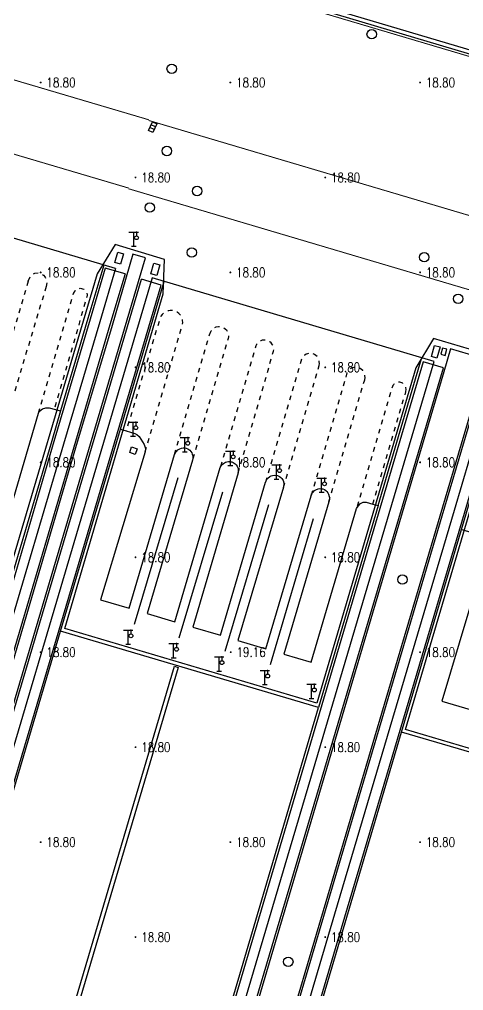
# Model space of a CAD drawing. Extents: x 404846 to 408477, y 3390929 to 3392894.
# Drawn here: x 407029.1 to 407075.9, y 3391818.7 to 3391921 of the extents above; entities that cross this region are included whole.
import ezdxf
from ezdxf.enums import TextEntityAlignment as Align

# ---------------------------------------------------------------- set-up
doc = ezdxf.new("R2010")
doc.units = 0
doc.header["$LTSCALE"] = 0.5
doc.header["$PDSIZE"] = 0.2
doc.linetypes.add('X6', pattern=[2, 1, -1])
doc.layers.get('0').update_dxf_attribs({"linetype": 'CONTINUOUS'})
for name, color, linetype in [('3221', 6, 'CONTINUOUS'), ('DLSS', 4, 'CONTINUOUS'), ('DMTZ', 3, 'CONTINUOUS'), ('FZTZ', 7, 'CONTINUOUS'), ('GCD', 1, 'CONTINUOUS'), ('GXYZ', 2, 'CONTINUOUS'), ('JMD', 6, 'CONTINUOUS'), ('SXSS', 5, 'CONTINUOUS'), ('ZBTZ', 3, 'CONTINUOUS')]:
    doc.layers.add(name, color=color, linetype=linetype)
doc.styles.add('HZ', font='rs.shx', dxfattribs={"width": 0.8, "bigfont": 'hztxt.shx'})
doc.linetypes.add('10422', pattern='A,0.75,[150,AAA.SHX,S=0.5,R=0,X=0,Y=0.5],1.5,[177,AAA.SHX,S=1,R=0,X=0,Y=0.4],0.75', length=3)
doc.linetypes.add('1161', pattern='A,0,[149,AAA.SHX,S=0.15,R=0,X=0,Y=0],-1.6', length=1.6)
doc.linetypes.add('447', pattern='A,8,-1,[148,AAA.SHX,S=1,R=0,X=0,Y=0],-1', length=10)

# ---------------------------------------------------------------- blocks, each defined once
blk = doc.blocks.new('GC200')
at = {"linetype": 'Continuous', "const_width": 0.2, "flags": 128}
blk.add_lwpolyline([(-0.1, 0, 1), (0.1, 0, 1)], format="xyb", close=True, dxfattribs=at)
blk = doc.blocks.new('gc063')
for p, q in [((-1, 3), (1, 3)), ((0, 0), (0, 3)), ((0.6, 3), (0.6, 2.2)), ((-0.5, 0), (0.5, 0))]:
    blk.add_line(p, q)
blk.add_circle((0.6, 1.8), 0.4)
blk.add_point((0.6, 3))
blk.add_point((0.6, 3))
blk = doc.blocks.new('gc188')
blk.add_circle((0, 0), 1)
blk = doc.blocks.new('gc041')
for p, q in [((-1, 0.5), (1, 0.5)), ((-1, -0.5), (-1, 0.5)), ((-0.33, 0.5), (-0.33, -0.5)), ((0.33, 0.5), (0.33, -0.5)), ((1, 0.5), (1, -0.5)), ((1, -0.5), (-1, -0.5))]:
    blk.add_line(p, q)

msp = doc.modelspace()

# ---------------------------------------------------------------- linework, layer by layer
at = {"layer": '3221', "color": 6}
for points in [[(407039.262, 3391894.784, 18.829), (407009.538, 3391903.587, 18.576), (407004.06, 3391885.091, 18.752)], [(407039.262, 3391894.784, 18.829), (407037.597, 3391889.163, 18.883), (407033.781, 3391876.277, 18.752), (407027.539, 3391855.229, 18.79), (407022.83, 3391839.298, 18.737), (407018.038, 3391823.318, 18.686), (406987.124, 3391718.945, 18.735), (406951.218, 3391597.72, 19.131), (406919.586, 3391491.035, 18.77)]]:
    msp.add_polyline3d(points, dxfattribs=at)
for points in [[(407043.117, 3391893.798, 18.887), (407018.585, 3391811.028, 18.727), (406988.042, 3391707.954, 18.781), (406975.302, 3391665.111, 18.745), (406923.401, 3391489.904, 18.729), (406953.125, 3391481.099, 18.729), (407005.022, 3391656.295, 18.745), (407017.76, 3391699.132, 18.781), (407048.307, 3391802.219, 18.727), (407072.839, 3391884.989, 18.887)], [(407108.747, 3391874.221, 19.001), (407104.699, 3391860.541, 18.768), (407092.094, 3391818.024, 18.768), (407079.137, 3391774.197, 18.544), (407057.194, 3391700.198, 18.949), (407039.605, 3391640.884, 18.858), (407018.304, 3391569.073, 18.836), (406989.043, 3391470.426, 18.541), (406959.323, 3391479.241, 18.541), (407009.885, 3391649.699, 18.858), (407049.413, 3391782.998, 18.544), (407062.372, 3391826.833, 18.768), (407074.973, 3391869.338, 18.768), (407079.021, 3391883.017, 18.768)]]:
    msp.add_polyline3d(points, close=True, dxfattribs=at)
at = {"layer": 'DLSS', "linetype": 'Continuous', "const_width": 0.1, "flags": 128}
for points, elevation in [([(407042.774, 3391910.447), (406995.975, 3391924.276), (406976.937, 3391929.963), (406952.352, 3391937.254), (406897.959, 3391953.404)], 18.549), ([(407040.649, 3391903.255), (406993.839, 3391917.087), (406974.798, 3391922.774), (406950.22, 3391930.063)], 18.601), ([(407111.573, 3391906.738), (407047.308, 3391925.792)], 18.628), ([(407367.089, 3391804.176), (407354.301, 3391811.716), (407344.136, 3391817.588), (407340.747, 3391819.428), (407337.252, 3391821.061), (407334.643, 3391822.202), (407330.95, 3391823.767), (407325.093, 3391826.137), (407319.888, 3391828.064), (407315.037, 3391829.644), (407306.957, 3391832.042), (407301.956, 3391833.518), (407293.282, 3391836.082), (407272.867, 3391842.283), (407249.473, 3391849.194), (407222.474, 3391857.176), (407202.576, 3391863.073), (407186.48, 3391867.8), (407042.76, 3391910.38)], 18.761), ([(407361.001, 3391798.68), (407350.4, 3391805.035), (407340.366, 3391810.949), (407337.132, 3391812.735), (407334.102, 3391814.2), (407331.677, 3391815.276), (407328.051, 3391816.85), (407322.384, 3391819.143), (407317.423, 3391820.979), (407312.808, 3391822.482), (407304.829, 3391824.85), (407299.831, 3391826.325), (407291.129, 3391828.898), (407270.715, 3391835.098), (407247.347, 3391842.002), (407220.345, 3391849.984), (407200.454, 3391855.88), (407184.358, 3391860.607), (407040.63, 3391903.189)], 18.764)]:
    msp.add_lwpolyline(points, dxfattribs=dict(at, elevation=elevation))
at = {"layer": 'DLSS', "linetype": 'X6', "flags": 128}
for points, elevation in [([(407030.034, 3391893.448), (407030.248, 3391893.917), (407030.449, 3391894.139), (407030.752, 3391894.287), (407031.097, 3391894.327), (407031.378, 3391894.256), (407031.652, 3391894.104), (407031.829, 3391893.876), (407031.965, 3391893.571), (407032, 3391893.286), (407031.934, 3391892.883)], 18.647), ([(407030.034, 3391893.448), (407026.299, 3391880.815)], 18.877), ([(407031.934, 3391892.883), (407028.14, 3391880.283)], 18.857), ([(407031.125, 3391879.552), (407034.83, 3391892.157), (407034.996, 3391892.437), (407035.211, 3391892.623), (407035.527, 3391892.708), (407035.916, 3391892.613), (407036.08, 3391892.492), (407036.199, 3391892.315), (407036.258, 3391892.026), (407036.212, 3391891.769), (407032.796, 3391879.953)], 18.948), ([(407042.386, 3391875.48), (407046.307, 3391888.885), (407046.331, 3391889.098), (407046.317, 3391889.313), (407046.267, 3391889.522), (407046.18, 3391889.719), (407046.061, 3391889.899), (407045.912, 3391890.054), (407045.739, 3391890.182), (407045.546, 3391890.277), (407045.233, 3391890.354), (407045.018, 3391890.359), (407044.805, 3391890.327), (407044.601, 3391890.258), (407044.325, 3391890.091), (407044.17, 3391889.942), (407044.042, 3391889.769), (407043.947, 3391889.576), (407040.373, 3391877.696)], 18.79), ([(407049.15, 3391887.795), (407049.329, 3391888.211), (407049.431, 3391888.349), (407049.555, 3391888.468), (407049.698, 3391888.563), (407049.855, 3391888.632), (407050.108, 3391888.682), (407050.279, 3391888.678), (407050.448, 3391888.645), (407050.608, 3391888.582), (407050.822, 3391888.439), (407050.941, 3391888.315), (407051.074, 3391888.095), (407051.129, 3391887.932), (407051.155, 3391887.763), (407051.151, 3391887.591), (407051.117, 3391887.422), (407047.367, 3391874.59)], 18.691), ([(407045.478, 3391875.218), (407049.15, 3391887.795)], 18.743), ([(407052.177, 3391873.273), (407055.913, 3391886.092), (407055.931, 3391886.261), (407055.92, 3391886.431), (407055.88, 3391886.596), (407055.812, 3391886.752), (407055.661, 3391886.957), (407055.533, 3391887.069), (407055.388, 3391887.157), (407055.23, 3391887.219), (407055.063, 3391887.252), (407054.893, 3391887.256), (407054.725, 3391887.23), (407054.564, 3391887.175), (407054.346, 3391887.043), (407054.223, 3391886.926), (407054.123, 3391886.789), (407054.047, 3391886.636), (407050.29, 3391873.822)], 18.588), ([(407060.703, 3391884.569), (407060.737, 3391884.795), (407060.735, 3391884.966), (407060.704, 3391885.134), (407060.644, 3391885.293), (407060.504, 3391885.507), (407060.382, 3391885.627), (407060.242, 3391885.723), (407060.086, 3391885.794), (407059.836, 3391885.846), (407059.666, 3391885.845), (407059.498, 3391885.813), (407059.339, 3391885.753), (407059.192, 3391885.666), (407059.062, 3391885.556), (407058.954, 3391885.424), (407058.87, 3391885.275), (407055.07, 3391872.294)], 18.503), ([(407056.95, 3391871.729), (407060.703, 3391884.569)], 18.515), ([(407065.515, 3391883.066), (407065.552, 3391883.316), (407065.55, 3391883.49), (407065.517, 3391883.661), (407065.456, 3391883.824), (407065.313, 3391884.043), (407065.188, 3391884.165), (407065.044, 3391884.263), (407064.885, 3391884.334), (407064.716, 3391884.377), (407064.542, 3391884.39), (407064.369, 3391884.373), (407064.201, 3391884.326), (407064.044, 3391884.25), (407063.839, 3391884.088), (407063.729, 3391883.953), (407063.643, 3391883.801), (407059.859, 3391870.866)], 18.46), ([(407061.738, 3391870.221), (407065.515, 3391883.066)], 18.459), ([(407069.86, 3391881.805), (407069.888, 3391882.1), (407069.871, 3391882.231), (407069.831, 3391882.356), (407069.733, 3391882.527), (407069.644, 3391882.624), (407069.54, 3391882.705), (407069.423, 3391882.766), (407069.233, 3391882.817), (407069.101, 3391882.823), (407068.971, 3391882.806), (407068.845, 3391882.767), (407068.674, 3391882.668), (407068.577, 3391882.579), (407068.496, 3391882.475), (407068.436, 3391882.358), (407064.653, 3391869.521)], 18.386), ([(407066.38, 3391869.978), (407069.86, 3391881.805)], 18.386)]:
    msp.add_lwpolyline(points, dxfattribs=dict(at, elevation=elevation))
at = {"layer": 'DMTZ', "linetype": '10422', "flags": 128}
for points, elevation in [([(407026.327, 3391863.249), (407031.125, 3391879.552), (407031.25, 3391879.768), (407031.563, 3391880.029), (407031.89, 3391880.112), (407032.261, 3391880.112), (407033.466, 3391879.807), (407032.53, 3391876.647), (407027.16, 3391858.487), (407025.681, 3391858.925)], 19.205), ([(407069.41, 3391845.971), (407075.731, 3391867.294)], 18.768), ([(407075.731, 3391867.294), (407076.339, 3391867.114), (407077.125, 3391866.881), (407077.329, 3391866.81), (407077.472, 3391866.717), (407077.638, 3391866.563), (407077.964, 3391866.108), (407078.303, 3391865.392), (407078.332, 3391865.221), (407078.338, 3391865.07), (407078.309, 3391864.863), (407073.66, 3391849.241), (407076.623, 3391848.363), (407081.399, 3391864.576), (407081.508, 3391864.799), (407081.609, 3391864.9), (407081.794, 3391865.07), (407081.938, 3391865.153), (407082.095, 3391865.211), (407082.26, 3391865.24), (407082.509, 3391865.229), (407082.671, 3391865.186), (407082.822, 3391865.116), (407082.959, 3391865.02), (407083.078, 3391864.902), (407083.212, 3391864.691), (407083.288, 3391864.453), (407083.32, 3391864.301), (407083.322, 3391864.136), (407083.285, 3391863.894), (407082.956, 3391862.859), (407078.485, 3391847.811), (407081.388, 3391846.951), (407086.2, 3391863.034), (407086.363, 3391863.33), (407086.462, 3391863.464), (407086.583, 3391863.578), (407086.722, 3391863.669), (407086.954, 3391863.758), (407087.119, 3391863.782), (407087.285, 3391863.777), (407087.448, 3391863.744), (407087.602, 3391863.683), (407087.744, 3391863.596), (407087.868, 3391863.485), (407087.971, 3391863.355), (407088.05, 3391863.209), (407088.103, 3391863.051), (407088.127, 3391862.887), (407088.109, 3391862.638), (407083.262, 3391846.395), (407086.168, 3391845.534), (407091.059, 3391861.779), (407091.135, 3391861.929), (407091.235, 3391862.064), (407091.357, 3391862.179), (407091.498, 3391862.271), (407091.652, 3391862.338), (407091.9, 3391862.385), (407092.068, 3391862.38), (407092.233, 3391862.346), (407092.389, 3391862.284), (407092.532, 3391862.195), (407092.657, 3391862.084), (407092.762, 3391861.952), (407092.841, 3391861.804), (407092.894, 3391861.644), (407092.918, 3391861.478), (407092.9, 3391861.226), (407088.031, 3391844.982), (407090.998, 3391844.103), (407095.796, 3391860.278), (407095.92, 3391860.5), (407096.072, 3391860.692), (407096.269, 3391860.839), (407096.497, 3391860.93), (407096.659, 3391860.957), (407096.905, 3391860.943), (407097.063, 3391860.898), (407097.21, 3391860.827), (407097.403, 3391860.675), (407097.507, 3391860.548), (407097.587, 3391860.405), (407097.657, 3391860.239), (407097.697, 3391860.047), (407097.691, 3391859.848), (407097.628, 3391859.599), (407097.217, 3391858.28), (407092.824, 3391843.561), (407095.809, 3391842.676), (407100.507, 3391858.708), (407100.639, 3391859.04), (407100.777, 3391859.243), (407100.951, 3391859.362), (407101.162, 3391859.472), (407101.395, 3391859.528), (407101.74, 3391859.504), (407102.249, 3391859.37), (407102.93, 3391859.19)], 19.136), ([(407102.93, 3391859.19), (407096.651, 3391838.007), (407069.41, 3391845.971)], 18.84)]:
    msp.add_lwpolyline(points, dxfattribs=dict(at, elevation=elevation))
at = {"layer": 'DMTZ', "linetype": '10422', "elevation": 18.744, "flags": 128}
msp.add_lwpolyline([(407060.655, 3391848.556), (407033.458, 3391856.594), (407039.766, 3391877.876), (407040.373, 3391877.696), (407041.302, 3391877.421), (407041.496, 3391877.322), (407041.754, 3391877.104), (407042.28, 3391876.264), (407042.409, 3391875.836), (407042.386, 3391875.48), (407037.657, 3391859.912), (407040.704, 3391859.009), (407045.478, 3391875.218), (407045.607, 3391875.436), (407045.706, 3391875.571), (407045.828, 3391875.687), (407046.044, 3391875.817), (407046.204, 3391875.871), (407046.37, 3391875.896), (407046.538, 3391875.892), (407046.703, 3391875.859), (407046.86, 3391875.797), (407047.069, 3391875.656), (407047.185, 3391875.535), (407047.278, 3391875.394), (407047.345, 3391875.24), (407047.385, 3391875.077), (407047.395, 3391874.909), (407047.396, 3391874.764), (407047.367, 3391874.59), (407042.579, 3391858.453), (407045.501, 3391857.587), (407050.29, 3391873.822), (407050.389, 3391874.011), (407050.499, 3391874.136), (407050.621, 3391874.252), (407050.836, 3391874.382), (407050.995, 3391874.436), (407051.162, 3391874.461), (407051.33, 3391874.457), (407051.494, 3391874.424), (407051.651, 3391874.363), (407051.86, 3391874.222), (407051.976, 3391874.101), (407052.069, 3391873.961), (407052.136, 3391873.807), (407052.176, 3391873.644), (407052.186, 3391873.476), (407052.177, 3391873.273), (407047.393, 3391857.027), (407050.299, 3391856.165), (407055.07, 3391872.294), (407055.132, 3391872.447), (407055.216, 3391872.573), (407055.316, 3391872.707), (407055.505, 3391872.871), (407055.653, 3391872.951), (407055.812, 3391873.003), (407056.061, 3391873.029), (407056.308, 3391872.989), (407056.537, 3391872.886), (407056.671, 3391872.787), (407056.786, 3391872.665), (407056.915, 3391872.45), (407056.983, 3391872.208), (407056.993, 3391872.041), (407056.974, 3391871.875), (407056.959, 3391871.761), (407052.153, 3391855.616), (407055.111, 3391854.739), (407059.859, 3391870.866), (407059.921, 3391871.019), (407060.008, 3391871.149), (407060.109, 3391871.284), (407060.231, 3391871.4), (407060.371, 3391871.493), (407060.606, 3391871.584), (407060.773, 3391871.609), (407060.941, 3391871.604), (407061.106, 3391871.571), (407061.263, 3391871.509), (407061.406, 3391871.421), (407061.532, 3391871.31), (407061.637, 3391871.178), (407061.718, 3391871.03), (407061.787, 3391870.788), (407061.798, 3391870.62), (407061.792, 3391870.451), (407061.738, 3391870.221), (407056.976, 3391854.186), (407059.886, 3391853.324), (407064.653, 3391869.521), (407064.826, 3391869.777), (407065.067, 3391870.027), (407065.347, 3391870.174), (407065.681, 3391870.171), (407066.38, 3391869.978), (407066.941, 3391869.823), (407060.655, 3391848.556)], close=True, dxfattribs=at)
at = {"layer": 'FZTZ', "linetype": 'Continuous', "flags": 128}
for points, elevation in [([(407039.79, 3391895.234), (407039.175, 3391895.41), (407039.49, 3391896.507), (407040.105, 3391896.33), (407039.79, 3391895.234)], 19.751), ([(407043.602, 3391894.064), (407042.987, 3391894.241), (407043.302, 3391895.337), (407043.917, 3391895.161), (407043.602, 3391894.064)], 19.751), ([(407072.888, 3391886.697), (407073.475, 3391886.528), (407073.136, 3391885.347), (407072.548, 3391885.516), (407072.888, 3391886.697)], 19.069), ([(407073.731, 3391886.408), (407073.546, 3391885.763), (407073.988, 3391885.635), (407074.173, 3391886.281), (407073.731, 3391886.408)], 19.753), ([(407041.337, 3391875.219), (407040.75, 3391875.406), (407040.941, 3391876.004), (407041.528, 3391875.817), (407041.337, 3391875.219)], 20.832)]:
    msp.add_lwpolyline(points, close=True, dxfattribs=dict(at, elevation=elevation))
at = {"layer": 'JMD', "linetype": '447', "flags": 128}
for points, elevation in [([(407060.468, 3391849.028), (407033.891, 3391856.866), (407044.28, 3391892.138), (407044.424, 3391895.746), (407039.217, 3391897.31), (407037.33, 3391894.215), (407026.842, 3391858.971), (407025.071, 3391859.538)], 20.965), ([(407147.733, 3391840.053), (407146.155, 3391840.547), (407144.78, 3391835.907), (407142.587, 3391836.545), (407150.857, 3391864.316), (407147.929, 3391865.173), (407144.216, 3391866.26), (407142.259, 3391866.833), (407140.407, 3391863.946), (407129.908, 3391828.381), (407103.345, 3391836.267), (407113.794, 3391871.64), (407113.923, 3391875.228), (407108.739, 3391876.704), (407106.935, 3391873.89), (407096.369, 3391838.382), (407069.835, 3391846.237), (407080.272, 3391881.548), (407080.361, 3391885.164), (407072.774, 3391887.41), (407070.919, 3391884.314), (407060.468, 3391849.028)], 20.567), ([(407045.808, 3391872.753), (407041.209, 3391857.299)], 20.464), ([(407045.959, 3391855.906), (407050.564, 3391871.276)], 20.464), ([(407055.373, 3391869.912), (407050.769, 3391854.444)], 20.464), ([(407055.581, 3391853.099), (407060.104, 3391868.459)], 20.517)]:
    msp.add_lwpolyline(points, dxfattribs=dict(at, elevation=elevation))
at = {"layer": 'SXSS', "linetype": 'Continuous', "elevation": 18.56, "flags": 128}
msp.add_lwpolyline([(407047.264, 3391926.143), (407092.988, 3391912.521), (407093.102, 3391912.904), (407047.368, 3391926.493)], dxfattribs=at)
at = {"layer": 'SXSS', "linetype": 'Continuous', "elevation": 18.759, "flags": 128}
msp.add_lwpolyline([(407045.851, 3391852.784), (406993.447, 3391676.146), (406978.956, 3391627.236), (406948.764, 3391525.465), (406948.381, 3391525.579), (406978.573, 3391627.35), (406993.064, 3391676.26), (407045.468, 3391852.897), (407045.851, 3391852.784)], close=True, dxfattribs=at)
at = {"layer": 'ZBTZ', "linetype": '1161', "elevation": 18.785, "flags": 128}
msp.add_lwpolyline([(406921.635, 3391488.405), (406922.173, 3391490.268), (406974.073, 3391665.475), (406986.814, 3391708.319), (407017.357, 3391811.392), (407042.397, 3391895.897), (407041.06, 3391896.292), (407038.89, 3391888.78), (407035.041, 3391875.906), (407028.839, 3391854.844), (407024.13, 3391838.911), (407019.337, 3391822.928), (406987.744, 3391716.408), (406952.479, 3391597.346), (406920.846, 3391490.662), (406920.301, 3391488.795), (406921.635, 3391488.405)], close=True, dxfattribs=at)
at = {"layer": 'ZBTZ', "linetype": '1161', "flags": 128}
for points, elevation in [([(407038.162, 3391894.843), (407036.57, 3391889.467), (407032.753, 3391876.581), (407026.55, 3391855.521), (407021.842, 3391839.592), (407017.051, 3391823.614), (406986.117, 3391719.243), (406950.212, 3391598.018), (406918.664, 3391491.622)], 18.813), ([(407038.011, 3391895.154), (407036.346, 3391889.533), (407033.466, 3391879.807)], 18.832), ([(407040.255, 3391894.223), (407038.162, 3391894.843)], 18.831), ([(407040.255, 3391894.223), (407038.662, 3391888.848), (407034.846, 3391875.961), (407028.625, 3391854.907), (407023.916, 3391838.975), (407019.123, 3391822.992), (406987.545, 3391716.466), (406952.281, 3391597.405), (406920.733, 3391491.009)], 18.818), ([(406922.471, 3391490.507), (406974.282, 3391665.413), (406987.023, 3391708.257), (407017.566, 3391811.33), (407041.971, 3391893.674)], 18.773), ([(407044.072, 3391893.051), (407041.971, 3391893.674)], 18.886), ([(406924.539, 3391489.894), (406976.35, 3391664.8), (406989.09, 3391707.643), (407019.634, 3391810.717), (407044.072, 3391893.051)], 18.773), ([(407039.766, 3391877.876), (407044.375, 3391893.425)], 18.872), ([(406958.09, 3391479.46), (407008.685, 3391650.055), (407048.213, 3391783.353), (407061.172, 3391827.189), (407073.773, 3391869.693), (407078.351, 3391885.216), (407074.576, 3391886.339), (407073.859, 3391883.915), (407049.579, 3391801.842), (407019.031, 3391698.755), (407006.293, 3391655.918), (406954.396, 3391480.722)], 18.708), ([(407073.809, 3391884.324), (407071.673, 3391884.952), (407047.306, 3391802.515), (407016.759, 3391699.43), (407004.02, 3391656.592), (406952.206, 3391481.677)], 18.688), ([(406954.281, 3391481.062), (407006.094, 3391655.977), (407018.833, 3391698.814), (407049.38, 3391801.901), (407073.809, 3391884.324)], 18.722), ([(407066.941, 3391869.823), (407071.52, 3391885.317)], 18.578), ([(407077.906, 3391883.017), (407073.948, 3391869.641), (407061.348, 3391827.137), (407048.388, 3391783.301), (407008.86, 3391650.003), (406958.417, 3391479.83), (406960.472, 3391479.22)], 18.704), ([(406960.472, 3391479.22), (407010.947, 3391649.384), (407050.475, 3391782.683), (407063.435, 3391826.519), (407076.035, 3391869.023), (407079.993, 3391882.399)], 18.708), ([(407075.731, 3391867.294), (407076.227, 3391868.966), (407080.301, 3391882.734)], 18.768), ([(406924.659, 3391489.531), (406976.559, 3391664.738), (406989.299, 3391707.581), (407019.843, 3391810.655), (407033.458, 3391856.594)], 18.759), ([(406924.659, 3391489.531), (406923.119, 3391484.328), (406950.092, 3391476.322), (406950.476, 3391476.615), (406951.885, 3391481.466), (407003.783, 3391656.663), (407016.521, 3391699.5), (407047.068, 3391802.586), (407060.655, 3391848.556)], 18.727), ([(406960.577, 3391478.87), (407011.139, 3391649.327), (407050.667, 3391782.626), (407063.626, 3391826.462), (407069.41, 3391845.971)], 18.695)]:
    msp.add_lwpolyline(points, dxfattribs=dict(at, elevation=elevation))

# ---------------------------------------------------------------- block references
at = {"layer": 'DLSS', "linetype": 'Continuous', "xscale": 0.5, "yscale": 0.5}
for p in [(407041.167, 3391897.129, 19.121), (407041.095, 3391877.12, 18.943), (407046.563, 3391875.487, 18.943), (407051.356, 3391874.054, 18.764), (407056.232, 3391872.606, 18.764), (407060.979, 3391871.219, 18.705), (407040.574, 3391855.212, 19.209), (407045.376, 3391853.788, 19.209), (407050.167, 3391852.383, 19.209), (407054.988, 3391850.969, 19.209), (407059.908, 3391849.506, 19.209)]:
    msp.add_blockref('gc063', p, dxfattribs=at)
at = {"layer": 'GCD', "linetype": 'Continuous'}
ref = msp.add_blockref('GC200', (407031.358, 3391914.379, 18.8), dxfattribs=dict(at, xscale=0.5, yscale=0.5, zscale=0.5))
ref.add_attrib('height', '18.80', dxfattribs={"linetype": 'Continuous', "height": 1, "style": 'HZ', "width": 0.8}).set_placement((407031.958, 3391914.379, 18.8), align=Align.MIDDLE_LEFT)
ref = msp.add_blockref('GC200', (407051.358, 3391914.379, 18.8), dxfattribs=dict(at, xscale=0.5, yscale=0.5, zscale=0.5))
ref.add_attrib('height', '18.80', dxfattribs={"linetype": 'Continuous', "height": 1, "style": 'HZ', "width": 0.8}).set_placement((407051.958, 3391914.379, 18.8), align=Align.MIDDLE_LEFT)
ref = msp.add_blockref('GC200', (407071.358, 3391914.379, 18.8), dxfattribs=dict(at, xscale=0.5, yscale=0.5, zscale=0.5))
ref.add_attrib('height', '18.80', dxfattribs={"linetype": 'Continuous', "height": 1, "style": 'HZ', "width": 0.8}).set_placement((407071.958, 3391914.379, 18.8), align=Align.MIDDLE_LEFT)
ref = msp.add_blockref('GC200', (407041.358, 3391904.379, 18.8), dxfattribs=dict(at, xscale=0.5, yscale=0.5, zscale=0.5))
ref.add_attrib('height', '18.80', dxfattribs={"linetype": 'Continuous', "height": 1, "style": 'HZ', "width": 0.8}).set_placement((407041.958, 3391904.379, 18.8), align=Align.MIDDLE_LEFT)
ref = msp.add_blockref('GC200', (407061.358, 3391904.379, 18.8), dxfattribs=dict(at, xscale=0.5, yscale=0.5, zscale=0.5))
ref.add_attrib('height', '18.80', dxfattribs={"linetype": 'Continuous', "height": 1, "style": 'HZ', "width": 0.8}).set_placement((407061.958, 3391904.379, 18.8), align=Align.MIDDLE_LEFT)
ref = msp.add_blockref('GC200', (407031.358, 3391894.379, 18.8), dxfattribs=dict(at, xscale=0.5, yscale=0.5, zscale=0.5))
ref.add_attrib('height', '18.80', dxfattribs={"linetype": 'Continuous', "height": 1, "style": 'HZ', "width": 0.8}).set_placement((407031.958, 3391894.379, 18.8), align=Align.MIDDLE_LEFT)
ref = msp.add_blockref('GC200', (407051.358, 3391894.379, 18.8), dxfattribs=dict(at, xscale=0.5, yscale=0.5, zscale=0.5))
ref.add_attrib('height', '18.80', dxfattribs={"linetype": 'Continuous', "height": 1, "style": 'HZ', "width": 0.8}).set_placement((407051.958, 3391894.379, 18.8), align=Align.MIDDLE_LEFT)
ref = msp.add_blockref('GC200', (407071.358, 3391894.379, 18.8), dxfattribs=dict(at, xscale=0.5, yscale=0.5, zscale=0.5))
ref.add_attrib('height', '18.80', dxfattribs={"linetype": 'Continuous', "height": 1, "style": 'HZ', "width": 0.8}).set_placement((407071.958, 3391894.379, 18.8), align=Align.MIDDLE_LEFT)
ref = msp.add_blockref('GC200', (407041.358, 3391884.379, 18.8), dxfattribs=dict(at, xscale=0.5, yscale=0.5, zscale=0.5))
ref.add_attrib('height', '18.80', dxfattribs={"linetype": 'Continuous', "height": 1, "style": 'HZ', "width": 0.8}).set_placement((407041.958, 3391884.379, 18.8), align=Align.MIDDLE_LEFT)
ref = msp.add_blockref('GC200', (407061.358, 3391884.379, 18.8), dxfattribs=dict(at, xscale=0.5, yscale=0.5, zscale=0.5))
ref.add_attrib('height', '18.80', dxfattribs={"linetype": 'Continuous', "height": 1, "style": 'HZ', "width": 0.8}).set_placement((407061.958, 3391884.379, 18.8), align=Align.MIDDLE_LEFT)
ref = msp.add_blockref('GC200', (407031.358, 3391874.379, 18.8), dxfattribs=dict(at, xscale=0.5, yscale=0.5, zscale=0.5))
ref.add_attrib('height', '18.80', dxfattribs={"linetype": 'Continuous', "height": 1, "style": 'HZ', "width": 0.8}).set_placement((407031.958, 3391874.379, 18.8), align=Align.MIDDLE_LEFT)
ref = msp.add_blockref('GC200', (407051.358, 3391874.379, 18.8), dxfattribs=dict(at, xscale=0.5, yscale=0.5, zscale=0.5))
ref.add_attrib('height', '18.80', dxfattribs={"linetype": 'Continuous', "height": 1, "style": 'HZ', "width": 0.8}).set_placement((407051.958, 3391874.379, 18.8), align=Align.MIDDLE_LEFT)
ref = msp.add_blockref('GC200', (407071.358, 3391874.379, 18.8), dxfattribs=dict(at, xscale=0.5, yscale=0.5, zscale=0.5))
ref.add_attrib('height', '18.80', dxfattribs={"linetype": 'Continuous', "height": 1, "style": 'HZ', "width": 0.8}).set_placement((407071.958, 3391874.379, 18.8), align=Align.MIDDLE_LEFT)
ref = msp.add_blockref('GC200', (407041.358, 3391864.379, 18.8), dxfattribs=dict(at, xscale=0.5, yscale=0.5, zscale=0.5))
ref.add_attrib('height', '18.80', dxfattribs={"linetype": 'Continuous', "height": 1, "style": 'HZ', "width": 0.8}).set_placement((407041.958, 3391864.379, 18.8), align=Align.MIDDLE_LEFT)
ref = msp.add_blockref('GC200', (407061.358, 3391864.379, 18.8), dxfattribs=dict(at, xscale=0.5, yscale=0.5, zscale=0.5))
ref.add_attrib('height', '18.80', dxfattribs={"linetype": 'Continuous', "height": 1, "style": 'HZ', "width": 0.8}).set_placement((407061.958, 3391864.379, 18.8), align=Align.MIDDLE_LEFT)
ref = msp.add_blockref('GC200', (407031.358, 3391854.379, 18.8), dxfattribs=dict(at, xscale=0.5, yscale=0.5, zscale=0.5))
ref.add_attrib('height', '18.80', dxfattribs={"linetype": 'Continuous', "height": 1, "style": 'HZ', "width": 0.8}).set_placement((407031.958, 3391854.379, 18.8), align=Align.MIDDLE_LEFT)
ref = msp.add_blockref('GC200', (407051.399, 3391854.389, 19.164), dxfattribs=dict(at, xscale=0.5, yscale=0.5, zscale=0.5))
ref.add_attrib('height', '19.16', dxfattribs={"linetype": 'Continuous', "height": 1, "style": 'HZ', "width": 0.8}).set_placement((407051.999, 3391854.389, 19.164), align=Align.MIDDLE_LEFT)
ref = msp.add_blockref('GC200', (407071.358, 3391854.379, 18.8), dxfattribs=dict(at, xscale=0.5, yscale=0.5, zscale=0.5))
ref.add_attrib('height', '18.80', dxfattribs={"linetype": 'Continuous', "height": 1, "style": 'HZ', "width": 0.8}).set_placement((407071.958, 3391854.379, 18.8), align=Align.MIDDLE_LEFT)
ref = msp.add_blockref('GC200', (407041.358, 3391844.379, 18.8), dxfattribs=dict(at, xscale=0.5, yscale=0.5, zscale=0.5))
ref.add_attrib('height', '18.80', dxfattribs={"linetype": 'Continuous', "height": 1, "style": 'HZ', "width": 0.8}).set_placement((407041.958, 3391844.379, 18.8), align=Align.MIDDLE_LEFT)
ref = msp.add_blockref('GC200', (407061.358, 3391844.379, 18.8), dxfattribs=dict(at, xscale=0.5, yscale=0.5, zscale=0.5))
ref.add_attrib('height', '18.80', dxfattribs={"linetype": 'Continuous', "height": 1, "style": 'HZ', "width": 0.8}).set_placement((407061.958, 3391844.379, 18.8), align=Align.MIDDLE_LEFT)
ref = msp.add_blockref('GC200', (407031.358, 3391834.379, 18.8), dxfattribs=dict(at, xscale=0.5, yscale=0.5, zscale=0.5))
ref.add_attrib('height', '18.80', dxfattribs={"linetype": 'Continuous', "height": 1, "style": 'HZ', "width": 0.8}).set_placement((407031.958, 3391834.379, 18.8), align=Align.MIDDLE_LEFT)
ref = msp.add_blockref('GC200', (407051.358, 3391834.379, 18.8), dxfattribs=dict(at, xscale=0.5, yscale=0.5, zscale=0.5))
ref.add_attrib('height', '18.80', dxfattribs={"linetype": 'Continuous', "height": 1, "style": 'HZ', "width": 0.8}).set_placement((407051.958, 3391834.379, 18.8), align=Align.MIDDLE_LEFT)
ref = msp.add_blockref('GC200', (407071.358, 3391834.379, 18.8), dxfattribs=dict(at, xscale=0.5, yscale=0.5, zscale=0.5))
ref.add_attrib('height', '18.80', dxfattribs={"linetype": 'Continuous', "height": 1, "style": 'HZ', "width": 0.8}).set_placement((407071.958, 3391834.379, 18.8), align=Align.MIDDLE_LEFT)
ref = msp.add_blockref('GC200', (407041.358, 3391824.379, 18.8), dxfattribs=dict(at, xscale=0.5, yscale=0.5, zscale=0.5))
ref.add_attrib('height', '18.80', dxfattribs={"linetype": 'Continuous', "height": 1, "style": 'HZ', "width": 0.8}).set_placement((407041.958, 3391824.379, 18.8), align=Align.MIDDLE_LEFT)
ref = msp.add_blockref('GC200', (407061.358, 3391824.379, 18.8), dxfattribs=dict(at, xscale=0.5, yscale=0.5, zscale=0.5))
ref.add_attrib('height', '18.80', dxfattribs={"linetype": 'Continuous', "height": 1, "style": 'HZ', "width": 0.8}).set_placement((407061.958, 3391824.379, 18.8), align=Align.MIDDLE_LEFT)
at = {"layer": 'GXYZ', "linetype": 'Continuous', "xscale": 0.5, "yscale": 0.5}
for p in [(407066.257, 3391919.462, 18.414), (407045.176, 3391915.826, 18.775), (407044.661, 3391907.166, 18.61), (407047.855, 3391902.951, 18.61), (407042.862, 3391901.211, 18.724), (407047.289, 3391896.475, 18.724), (407071.793, 3391895.982, 18.367), (407075.371, 3391891.605, 18.475), (407069.499, 3391862.032, 18.475), (407057.463, 3391821.778, 18.727)]:
    msp.add_blockref('gc188', p, dxfattribs=at)
at = {"layer": 'GXYZ', "linetype": 'Continuous', "xscale": 0.5, "yscale": 0.5, "rotation": 246.3714744589796}
msp.add_blockref('gc041', (407043.168, 3391909.674, 18.711), dxfattribs=at)

doc.saveas('drawing.dxf')
